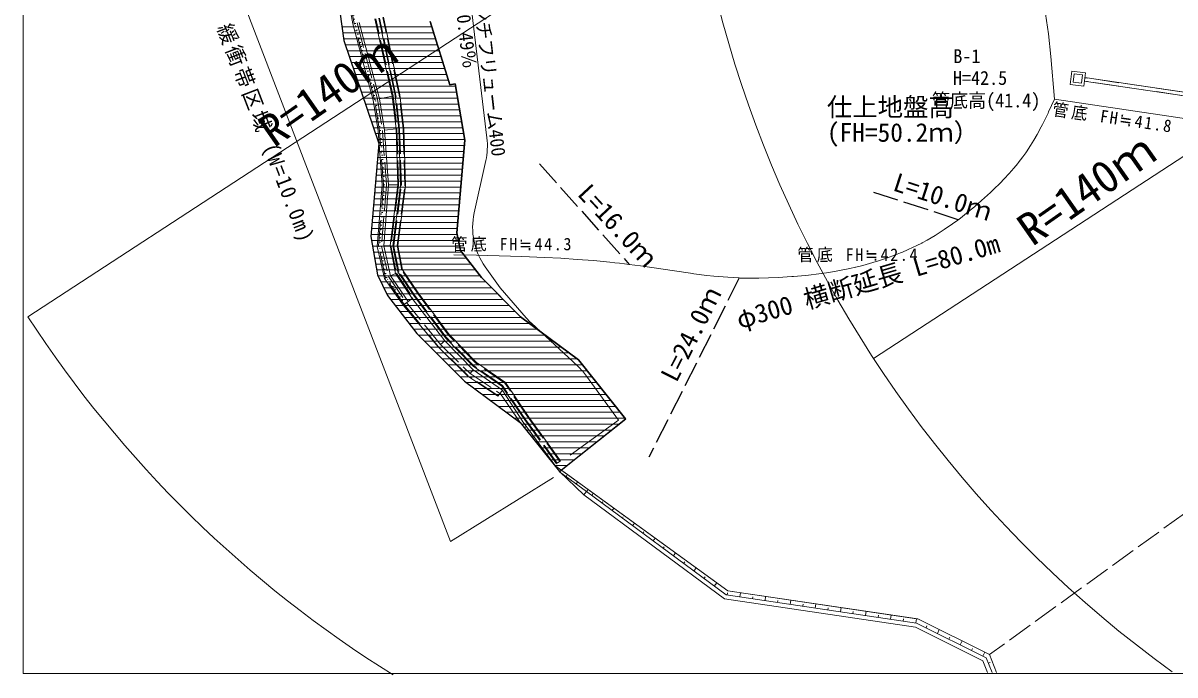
# Model space of a CAD drawing. Units: millimetres on the paper. Extents: x 0 to 420, y -1 to 297.
# Drawn here: x 0.1 to 272.2, y -0.5 to 153.4 of the extents above; entities that cross this region are included whole.
import ezdxf
from ezdxf.enums import TextEntityAlignment as Align

# ---------------------------------------------------------------- set-up
doc = ezdxf.new("R2010")
doc.units = ezdxf.units.MM
for name, pattern in [('DASHED', [7.5, 6, -1.5]), ('DASHED_DOTTED', [9.25, 6, -1.5, 0.25, -1.5]), ('USER1', [2, 0.124, -0.876, 0.124, -0.876])]:
    doc.linetypes.add(name, pattern=pattern)
for name, color, linetype, lineweight in [('_0-3_①．雨水', 7, 'Continuous', 9), ('①．道路', 7, 'Continuous', 9), ('①．雨水', 7, 'Continuous', 9), ('③．地下', 7, 'Continuous', 9), ('⑦．防火', 1, 'Continuous', 9), ('⑧．緩衝', 9, 'Continuous', 9), ('造成地', 7, 'Continuous', 9)]:
    doc.layers.add(name, color=color, linetype=linetype, lineweight=lineweight)
doc.styles.add('ＭＳ ゴシック', font='')
doc.styles.get('ＭＳ ゴシック').set_extended_font_data('MS Gothic')

msp = doc.modelspace()

# ---------------------------------------------------------------- linework, layer by layer
at = {"layer": '_0-3_①．雨水'}
for p, q in [((109.678, 126.284), (101.966, 190.856)), ((106.686, 108.585), (109.414, 120.935)), ((112.788, 90.926), (109.282, 95.844)), ((118.977, 83.781), (112.788, 90.926)), ((131.124, 72.393), (120.196, 82.52)), ((140.748, 59.622), (133.212, 70.037)), ((129.321, 51.354), (140.748, 59.622))]:
    msp.add_line(p, q, dxfattribs=at)
for centre, start, end in [((93.791, 124.387), 347.54105, 6.81061), ((122.309, 105.133), 167.54105, 215.49088), ((131.071, 94.256), 220.89545, 227.17973), ((120.249, 60.658), 35.88853, 47.17973)]:
    msp.add_arc(centre, 16, start, end, dxfattribs=at)
at = {"layer": '①．雨水'}
for p, q in [((87.979, 136.289), (84.149, 154.587)), ((89.126, 136.475), (85.29, 154.801)), ((88.89, 128.439), (87.979, 136.289)), ((90.048, 128.524), (89.126, 136.475)), ((89.305, 115.033), (88.89, 128.439)), ((90.467, 114.977), (90.048, 128.524)), ((87.481, 100.832), (89.305, 115.033)), ((88.655, 100.869), (90.467, 114.977)), ((88.667, 94.702), (87.481, 100.832)), ((89.761, 95.154), (88.655, 100.869)), ((92.454, 89.062), (88.667, 94.702)), ((93.402, 89.733), (89.761, 95.154)), ((99.878, 79.098), (92.454, 89.062)), ((100.762, 79.852), (93.402, 89.733)), ((106.445, 72.355), (99.878, 79.098)), ((107.198, 73.245), (100.762, 79.852)), ((113.221, 67.675), (106.445, 72.355)), ((114.058, 68.506), (107.198, 73.245)), ((119.592, 60.386), (114.058, 68.506)), ((118.642, 59.72), (113.221, 67.675)), ((119.592, 60.386), (127.067, 50.019)), ((126.272, 49.446), (127.067, 50.019))]:
    msp.add_line(p, q, dxfattribs=at)
at = {"layer": '①．雨水', "linetype": 'DASHED'}
for p, q in [((88.157, 136.318), (84.326, 154.62)), ((88.948, 136.446), (85.113, 154.768)), ((89.07, 128.452), (88.157, 136.318)), ((89.868, 128.51), (88.948, 136.446)), ((89.485, 115.024), (89.07, 128.452)), ((90.287, 114.985), (89.868, 128.51)), ((87.663, 100.838), (89.485, 115.024)), ((88.473, 100.863), (90.287, 114.985)), ((88.836, 94.772), (87.663, 100.838)), ((89.591, 95.084), (88.473, 100.863)), ((92.601, 89.166), (88.836, 94.772)), ((93.255, 89.629), (89.591, 95.084)), ((100.015, 79.215), (92.601, 89.166)), ((100.625, 79.735), (93.255, 89.629)), ((106.562, 72.493), (100.015, 79.215)), ((107.081, 73.107), (100.625, 79.735)), ((113.351, 67.804), (106.562, 72.493)), ((113.928, 68.377), (107.081, 73.107)), ((119.445, 60.283), (113.928, 68.377)), ((118.79, 59.824), (113.351, 67.804)), ((119.445, 60.283), (126.921, 49.913)), ((118.642, 59.72), (126.124, 49.342)), ((118.79, 59.824), (126.272, 49.446))]:
    msp.add_line(p, q, dxfattribs=at)
at = {"layer": '③．地下'}
for p, q in [((242.288, 150.903), (241.385, 157.142)), ((242.881, 145.563), (242.288, 150.903)), ((243.761, 135.449), (242.881, 145.563)), ((392.491, 118.85), (250.775, 139.674)), ((392.491, 119.78), (250.888, 140.587)), ((243.761, 135.449), (242.355, 132.458)), ((392.491, 113.38), (243.761, 135.449)), ((242.217, 132.171), (240.891, 129.488)), ((242.355, 132.458), (242.217, 132.171)), ((240.609, 128.936), (239.609, 127.091)), ((240.891, 129.488), (240.609, 128.936)), ((238.873, 125.788), (238.085, 124.521)), ((239.609, 127.091), (238.873, 125.788)), ((236.944, 122.769), (236.246, 121.811)), ((237.104, 123.004), (236.944, 122.769)), ((238.085, 124.521), (237.104, 123.004)), ((235.076, 120.279), (234.12, 119.139)), ((235.183, 120.414), (235.076, 120.279)), ((236.246, 121.811), (235.183, 120.414)), ((233.047, 117.903), (231.846, 116.621)), ((234.12, 119.139), (233.047, 117.903)), ((230.889, 115.626), (229.395, 114.158)), ((231.846, 116.621), (230.889, 115.626)), ((228.635, 113.432), (226.484, 111.482)), ((229.395, 114.158), (228.635, 113.432)), ((223.453, 108.899), (221.545, 107.385)), ((224.854, 110.045), (223.453, 108.899)), ((224.981, 110.153), (224.854, 110.045)), ((226.484, 111.482), (224.981, 110.153)), ((220.895, 106.887), (219.617, 105.973)), ((221.545, 107.385), (220.895, 106.887)), ((216.745, 104.014), (215.55, 103.288)), ((217.683, 104.637), (216.745, 104.014)), ((219.617, 105.973), (217.683, 104.637)), ((211.227, 100.906), (209.173, 99.942)), ((212.39, 101.48), (211.227, 100.906)), ((212.505, 101.541), (212.39, 101.48)), ((213.661, 102.186), (212.505, 101.541)), ((215.55, 103.288), (213.661, 102.186)), ((107.194, 98.576), (101.832, 98.677)), ((112.555, 98.455), (107.194, 98.576)), ((117.915, 98.295), (112.555, 98.455)), ((123.272, 98.077), (117.915, 98.295)), ((127.142, 97.872), (123.272, 98.077)), ((206.205, 98.686), (204.072, 97.906)), ((207.362, 99.135), (206.205, 98.686)), ((207.644, 99.255), (207.362, 99.135)), ((209.173, 99.942), (207.644, 99.255)), ((131.01, 97.62), (127.142, 97.872)), ((134.874, 97.313), (131.01, 97.62)), ((138.731, 96.944), (134.874, 97.313)), ((139.873, 96.822), (138.731, 96.944)), ((141.014, 96.694), (139.873, 96.822)), ((142.154, 96.559), (141.014, 96.694)), ((143.293, 96.419), (142.154, 96.559)), ((145.963, 96.065), (143.293, 96.419)), ((148.63, 95.687), (145.963, 96.065)), ((151.295, 95.294), (148.63, 95.687)), ((153.962, 94.896), (151.295, 95.294)), ((195.421, 95.469), (192.569, 94.904)), ((196.753, 95.756), (195.421, 95.469)), ((196.82, 95.773), (196.753, 95.756)), ((198.434, 96.19), (196.82, 95.773)), ((200.822, 96.85), (198.434, 96.19)), ((202.13, 97.237), (200.822, 96.85)), ((202.382, 97.319), (202.13, 97.237)), ((204.072, 97.906), (202.382, 97.319)), ((157.783, 94.34), (153.962, 94.896)), ((158.556, 94.236), (157.783, 94.34)), ((161.611, 93.843), (158.556, 94.236)), ((163.253, 93.667), (161.611, 93.843)), ((165.448, 93.454), (163.253, 93.667)), ((166.557, 93.377), (165.448, 93.454)), ((169.293, 93.22), (166.557, 93.377)), ((169.515, 93.212), (169.293, 93.22)), ((171.591, 93.171), (169.515, 93.212)), ((173.89, 93.185), (171.591, 93.171)), ((176.189, 93.249), (173.89, 93.185)), ((178.487, 93.354), (176.189, 93.249)), ((181.699, 93.555), (178.487, 93.354)), ((182.124, 93.588), (181.699, 93.555)), ((184.903, 93.83), (182.124, 93.588)), ((185.617, 93.906), (184.903, 93.83)), ((188.1, 94.195), (185.617, 93.906)), ((189.888, 94.445), (188.1, 94.195)), ((191.289, 94.664), (189.888, 94.445)), ((192.569, 94.904), (191.289, 94.664))]:
    msp.add_line(p, q, dxfattribs=at)
at = {"layer": '③．地下', "color": 5}
for p, q in [((247.851, 142.099), (247.457, 138.923)), ((251.027, 141.705), (247.851, 142.099)), ((251.027, 141.705), (250.633, 138.529)), ((250.633, 138.529), (247.457, 138.923)), ((248.373, 141.429), (248.127, 139.445)), ((250.111, 139.199), (248.127, 139.445)), ((250.357, 141.183), (248.373, 141.429)), ((250.357, 141.183), (250.111, 139.199))]:
    msp.add_line(p, q, dxfattribs=at)
at = {"layer": '③．地下', "color": 3, "linetype": 'DASHED'}
for p, q in [((392.491, 118.911), (250.782, 139.733)), ((392.491, 119.719), (250.881, 140.528))]:
    msp.add_line(p, q, dxfattribs=at)
at = {"layer": '③．地下', "linetype": 'DASHED', "lineweight": 25}
for p, q in [((122.076, 120.156), (143.293, 96.419)), ((221.02, 106.981), (200.444, 113.599)), ((169.293, 93.22), (147.914, 50.866))]:
    msp.add_line(p, q, dxfattribs=at)
at = {"layer": '⑦．防火', "color": 5}
for p, q in [((235.774, 236.993), (1.235, 84.049)), ((392.491, 199.077), (200.996, 74.202))]:
    msp.add_line(p, q, dxfattribs=at)
for centre, start, end in [((435.534, 227.146), 166.7612, 234.14137), ((235.774, 236.993), 213.10866, 238.03009)]:
    msp.add_arc(centre, 280, start, end, dxfattribs=at)
at = {"layer": '⑧．緩衝', "color": 7}
for p in [(28.13, 220.957), (125.395, 46.129)]:
    msp.add_line(p, (101.116, 30.955), dxfattribs=at)
at = {"layer": '⑧．緩衝', "color": 7, "lineweight": 25}
for p, q in [((72.113, 176.2), (75.896, 149.312)), ((96.258, 153.769), (100.952, 138.826)), ((100.952, 138.826), (96.258, 153.769)), ((75.896, 149.312), (84.126, 124.943)), ((100.952, 138.826), (102.178, 139.035)), ((102.178, 139.035), (100.952, 138.826)), ((102.178, 139.035), (104.444, 125.789)), ((104.444, 125.789), (102.178, 139.035)), ((104.444, 125.789), (102.589, 103.879)), ((102.589, 103.879), (104.444, 125.789)), ((84.126, 124.943), (82.27, 103.017)), ((102.589, 103.879), (103.45, 99.696)), ((103.45, 99.696), (102.589, 103.879)), ((82.27, 103.017), (83.828, 93.97)), ((103.45, 99.696), (108.377, 93.31)), ((108.377, 93.31), (103.45, 99.696)), ((83.828, 93.97), (86.181, 89.116)), ((108.377, 93.31), (116.206, 85.493)), ((117.648, 84.053), (108.377, 93.31)), ((86.181, 89.116), (93.159, 80.071)), ((116.206, 85.493), (117.648, 84.053)), ((117.648, 84.053), (131.321, 73.879)), ((131.321, 73.879), (117.648, 84.053)), ((93.159, 80.071), (104.375, 68.872)), ((131.321, 73.879), (142.419, 59.988)), ((142.419, 59.988), (131.321, 73.879)), ((104.375, 68.872), (117.562, 59.06)), ((126.793, 47.505), (142.419, 59.988)), ((142.481, 59.911), (127.315, 47.795)), ((117.562, 59.06), (126.793, 47.505)), ((127.315, 47.795), (126.959, 47.511))]:
    msp.add_line(p, q, dxfattribs=at)
at = {"layer": '⑧．緩衝'}
for p, q in [((75.447, 152.505), (96.655, 152.505)), ((75.644, 151.105), (97.095, 151.105)), ((75.841, 149.705), (97.534, 149.705)), ((76.236, 148.305), (97.974, 148.305)), ((76.709, 146.905), (98.414, 146.905)), ((77.182, 145.505), (98.854, 145.505)), ((77.655, 144.105), (99.294, 144.105)), ((78.128, 142.705), (99.734, 142.705)), ((78.6, 141.305), (100.173, 141.305)), ((79.073, 139.905), (100.613, 139.905)), ((79.546, 138.505), (102.269, 138.505)), ((80.019, 137.105), (102.509, 137.105)), ((80.492, 135.705), (102.748, 135.705)), ((80.965, 134.305), (102.987, 134.305)), ((81.437, 132.905), (103.227, 132.905)), ((81.91, 131.505), (103.466, 131.505)), ((82.383, 130.105), (103.706, 130.105)), ((82.856, 128.705), (103.945, 128.705)), ((83.329, 127.305), (104.184, 127.305)), ((83.802, 125.905), (104.424, 125.905)), ((83.971, 123.105), (104.216, 123.105)), ((84.089, 124.505), (104.335, 124.505)), ((83.734, 120.305), (103.979, 120.305)), ((83.852, 121.705), (104.098, 121.705)), ((83.497, 117.505), (103.742, 117.505)), ((83.615, 118.905), (103.861, 118.905)), ((83.26, 114.705), (103.505, 114.705)), ((83.378, 116.105), (103.624, 116.105)), ((83.022, 111.905), (103.268, 111.905)), ((83.141, 113.305), (103.387, 113.305)), ((82.785, 109.105), (103.031, 109.105)), ((82.904, 110.505), (103.15, 110.505)), ((82.548, 106.305), (102.794, 106.305)), ((82.667, 107.705), (102.913, 107.705)), ((82.311, 103.505), (102.666, 103.505)), ((82.43, 104.905), (102.676, 104.905)), ((82.427, 102.105), (102.954, 102.105)), ((82.668, 100.705), (103.242, 100.705)), ((82.909, 99.305), (103.752, 99.305)), ((83.15, 97.905), (104.832, 97.905)), ((83.391, 96.505), (105.912, 96.505)), ((83.633, 95.105), (106.992, 95.105)), ((83.956, 93.705), (108.072, 93.705)), ((84.635, 92.305), (109.384, 92.305)), ((85.314, 90.905), (110.786, 90.905)), ((85.992, 89.505), (112.188, 89.505)), ((86.961, 88.105), (113.59, 88.105)), ((88.041, 86.705), (114.992, 86.705)), ((89.121, 85.305), (116.394, 85.305)), ((90.201, 83.905), (117.847, 83.905)), ((91.281, 82.505), (119.729, 82.505)), ((92.362, 81.105), (121.61, 81.105)), ((93.526, 79.705), (123.492, 79.705)), ((94.928, 78.305), (125.374, 78.305)), ((96.33, 76.905), (127.255, 76.905)), ((97.732, 75.505), (129.137, 75.505)), ((99.134, 74.105), (131.018, 74.105)), ((100.537, 72.705), (132.26, 72.705)), ((101.939, 71.305), (133.378, 71.305)), ((103.341, 69.905), (134.497, 69.905)), ((104.869, 68.505), (135.615, 68.505)), ((106.75, 67.105), (136.733, 67.105)), ((108.632, 65.705), (137.852, 65.705)), ((110.514, 64.305), (138.97, 64.305)), ((112.395, 62.905), (140.089, 62.905)), ((114.277, 61.505), (141.207, 61.505)), ((116.158, 60.105), (142.326, 60.105)), ((117.846, 58.705), (140.813, 58.705)), ((118.964, 57.305), (139.061, 57.305)), ((120.083, 55.905), (137.308, 55.905)), ((121.201, 54.505), (135.556, 54.505)), ((122.32, 53.105), (133.803, 53.105)), ((123.438, 51.705), (132.051, 51.705)), ((124.556, 50.305), (130.298, 50.305)), ((125.675, 48.905), (128.546, 48.905))]:
    msp.add_line(p, q, dxfattribs=at)
at = {"layer": '造成地'}
for p, q in [((0.116, -0.18), (0.116, 296.797)), ((78.042, 153.231), (75.827, 164.975)), ((82.851, 135.23), (78.042, 153.231)), ((79.505, 153.564), (84.32, 135.541)), ((83.23, 154.412), (87.323, 136.177)), ((87.979, 136.288), (84.149, 154.587)), ((89.126, 136.474), (85.29, 154.8)), ((87.323, 136.177), (88.219, 128.45)), ((88.89, 128.438), (87.979, 136.288)), ((90.048, 128.523), (89.126, 136.474)), ((83.996, 127.961), (82.851, 135.23)), ((84.32, 135.541), (85.488, 128.134)), ((84.939, 115.221), (83.996, 127.961)), ((85.488, 128.134), (86.444, 115.217)), ((88.219, 128.45), (88.632, 115.215)), ((89.305, 115.033), (88.89, 128.438)), ((90.467, 114.976), (90.048, 128.523)), ((83.788, 100.681), (84.939, 115.221)), ((86.444, 115.217), (85.301, 100.787)), ((88.632, 115.215), (86.812, 100.899)), ((87.481, 100.832), (89.305, 115.033)), ((88.655, 100.869), (90.467, 114.976)), ((85.475, 93.136), (83.788, 100.681)), ((85.301, 100.787), (86.876, 93.748)), ((86.812, 100.899), (88.105, 94.282)), ((88.667, 94.702), (87.481, 100.832)), ((89.761, 95.153), (88.655, 100.869)), ((89.866, 86.798), (85.475, 93.136)), ((86.876, 93.748), (91.066, 87.694)), ((88.105, 94.282), (92.013, 88.397)), ((92.454, 89.062), (88.667, 94.702)), ((93.402, 89.732), (89.761, 95.153)), ((92.013, 88.397), (99.705, 78.411)), ((99.878, 79.098), (92.454, 89.062)), ((100.762, 79.852), (93.402, 89.732)), ((98.129, 76.963), (89.866, 86.798)), ((106.445, 72.355), (99.878, 79.098)), ((107.198, 73.245), (100.762, 79.852)), ((105.197, 70.032), (98.129, 76.963)), ((99.705, 78.411), (106.404, 71.541)), ((106.404, 71.541), (113.359, 66.726)), ((113.221, 67.674), (106.445, 72.355)), ((114.058, 68.506), (107.198, 73.245)), ((112.274, 65.337), (105.197, 70.032)), ((119.592, 60.386), (114.058, 68.506)), ((113.359, 66.726), (112.274, 65.337)), ((117.57, 59.05), (112.73, 66.056)), ((118.642, 59.72), (113.221, 67.674)), ((118.043, 59.425), (113.311, 66.827)), ((119.592, 60.386), (127.067, 50.018)), ((126.793, 47.504), (117.562, 59.06)), ((117.98, 59.51), (126.79, 47.518)), ((118.533, 57.856), (118.768, 58.029)), ((120.739, 55.755), (120.407, 55.51)), ((122.281, 53.164), (122.398, 53.251)), ((124.291, 50.919), (124.154, 50.818)), ((126.272, 49.445), (127.067, 50.018)), ((133.567, 43.261), (125.757, 48.925)), ((126.79, 47.518), (125.757, 48.925)), ((125.757, 48.925), (129.262, 46.383)), ((126.255, 48.563), (126.138, 48.405)), ((132.58, 41.98), (126.79, 47.518)), ((132.58, 41.98), (126.79, 47.518)), ((133.175, 42.784), (126.845, 47.466)), ((128.541, 46.609), (128.351, 46.352)), ((129.262, 46.383), (134.807, 42.361)), ((131.113, 45.04), (130.763, 44.568)), ((133.175, 42.784), (132.58, 41.98)), ((132.58, 41.98), (165.791, 17.415)), ((165.791, 17.415), (132.58, 41.98)), ((133.567, 43.261), (133.175, 42.784)), ((133.175, 42.784), (166.184, 18.368)), ((133.567, 43.261), (166.578, 19.321)), ((134.807, 42.361), (134.437, 41.85)), ((134.807, 42.361), (166.578, 19.321)), ((136.849, 40.066), (137.042, 40.333)), ((139.664, 38.839), (139.261, 38.282)), ((141.673, 36.498), (141.883, 36.788)), ((144.521, 35.316), (144.085, 34.714)), ((146.497, 32.93), (146.723, 33.243)), ((149.379, 31.794), (148.909, 31.146)), ((151.321, 29.362), (151.564, 29.697)), ((154.236, 28.271), (153.733, 27.578)), ((156.145, 25.794), (156.404, 26.152)), ((159.093, 24.749), (158.557, 24.01)), ((160.969, 22.226), (161.245, 22.607)), ((163.95, 21.227), (163.381, 20.442)), ((166.578, 19.321), (211.12, 12.745)), ((166.578, 19.321), (211.481, 12.692)), ((210.873, 10.76), (165.791, 17.415)), ((165.791, 17.415), (210.873, 10.76)), ((211.177, 11.726), (166.184, 18.368)), ((166.457, 18.328), (166.53, 18.822)), ((169.571, 18.879), (169.425, 17.89)), ((172.393, 17.451), (172.466, 17.946)), ((175.507, 18.003), (175.361, 17.013)), ((178.328, 16.575), (178.401, 17.07)), ((181.442, 17.126), (181.296, 16.137)), ((184.264, 15.699), (184.337, 16.194)), ((187.378, 16.25), (187.232, 15.261)), ((190.199, 14.823), (190.272, 15.317)), ((193.313, 15.374), (193.167, 14.385)), ((196.135, 13.946), (196.208, 14.441)), ((199.249, 14.498), (199.103, 13.508)), ((205.184, 13.621), (205.038, 12.632)), ((202.07, 13.07), (202.144, 13.565)), ((208.006, 12.194), (208.079, 12.689)), ((211.12, 12.745), (210.974, 11.756)), ((211.12, 12.745), (211.481, 12.692)), ((227.578, 3.543), (211.177, 11.726)), ((211.481, 12.692), (228.364, 4.268)), ((211.481, 12.692), (228.364, 4.268)), ((213.392, 10.621), (213.615, 11.068)), ((226.793, 2.817), (210.873, 10.76)), ((210.873, 10.76), (226.793, 2.817)), ((216.523, 10.176), (216.077, 9.281)), ((218.761, 7.942), (218.984, 8.389)), ((221.892, 7.497), (221.445, 6.602)), ((224.13, 5.263), (224.353, 5.711)), ((227.909, 0.051), (226.793, 2.817)), ((226.793, 2.817), (227.909, 0.051)), ((227.26, 4.819), (226.814, 3.924)), ((228.987, 0.049), (227.578, 3.543)), ((228.364, 4.268), (230.052, 0.061)), ((228.364, 4.268), (230.06, 0.064)), ((228.097, 2.255), (228.561, 2.442)), ((419.901, -0.18), (0.116, -0.18))]:
    msp.add_line(p, q, dxfattribs=at)
at = {"layer": '造成地', "linetype": 'DASHED_DOTTED'}
for p, q in [((78.334, 153.298), (76.122, 165.03)), ((83.145, 135.292), (78.334, 153.298)), ((84.295, 127.996), (83.145, 135.292)), ((85.24, 115.22), (84.295, 127.996)), ((84.091, 100.702), (85.24, 115.22)), ((85.755, 93.258), (84.091, 100.702)), ((90.113, 86.968), (85.755, 93.258)), ((90.113, 86.968), (98.202, 77.031)), ((105.26, 70.11), (98.202, 77.031)), ((112.329, 65.421), (105.26, 70.11))]:
    msp.add_line(p, q, dxfattribs=at)
at = {"layer": '造成地', "linetype": 'USER1'}
for p, q in [((78.53, 153.342), (76.318, 165.068)), ((83.341, 135.333), (78.53, 153.342)), ((84.494, 128.019), (83.341, 135.333)), ((85.441, 115.22), (84.494, 128.019)), ((84.293, 100.716), (85.441, 115.22)), ((85.942, 93.34), (84.293, 100.716)), ((90.267, 87.097), (85.942, 93.34))]:
    msp.add_line(p, q, dxfattribs=at)
at = {"layer": '造成地', "linetype": 'DASHED'}
for p, q in [((79.018, 153.453), (83.83, 135.437)), ((87.521, 136.209), (83.425, 154.456)), ((88.157, 136.317), (84.326, 154.62)), ((88.948, 136.445), (85.113, 154.767)), ((84.32, 135.541), (87.323, 136.177)), ((87.521, 136.209), (88.419, 128.465)), ((89.07, 128.451), (88.157, 136.317)), ((89.868, 128.51), (88.948, 136.445)), ((83.83, 135.437), (84.991, 128.076)), ((84.991, 128.076), (85.942, 115.219)), ((85.488, 128.134), (88.219, 128.45)), ((88.419, 128.465), (88.833, 115.206)), ((89.485, 115.024), (89.07, 128.451)), ((90.287, 114.985), (89.868, 128.51)), ((85.942, 115.219), (84.797, 100.752)), ((86.444, 115.217), (88.632, 115.215)), ((88.833, 115.206), (87.014, 100.906)), ((87.663, 100.837), (89.485, 115.024)), ((88.473, 100.863), (90.287, 114.985)), ((84.797, 100.752), (86.408, 93.544)), ((86.812, 100.899), (85.301, 100.787)), ((87.014, 100.906), (88.293, 94.36)), ((88.836, 94.772), (87.663, 100.837)), ((89.591, 95.083), (88.473, 100.863)), ((86.408, 93.544), (90.666, 87.394)), ((88.105, 94.282), (86.876, 93.748)), ((88.293, 94.36), (92.173, 88.517)), ((92.601, 89.166), (88.836, 94.772)), ((93.255, 89.628), (89.591, 95.083)), ((91.067, 87.693), (89.866, 86.798)), ((98.716, 77.508), (90.666, 87.394)), ((92.013, 88.397), (91.066, 87.694)), ((92.173, 88.517), (92.013, 88.397)), ((100.015, 79.215), (92.601, 89.166)), ((100.625, 79.735), (93.255, 89.628)), ((106.562, 72.493), (100.015, 79.215)), ((107.081, 73.107), (100.625, 79.735)), ((99.705, 78.411), (98.716, 77.508)), ((98.716, 77.508), (105.693, 70.663)), ((106.404, 71.541), (105.693, 70.663)), ((113.351, 67.803), (106.562, 72.493)), ((113.928, 68.377), (107.081, 73.107)), ((105.693, 70.663), (112.768, 65.97)), ((119.445, 60.282), (113.928, 68.377)), ((118.79, 59.823), (113.351, 67.803)), ((119.445, 60.282), (126.921, 49.913)), ((118.642, 59.72), (126.124, 49.342)), ((118.79, 59.823), (126.272, 49.445)), ((286.603, 46.402), (228.364, 4.268))]:
    msp.add_line(p, q, dxfattribs=at)

# ---------------------------------------------------------------- texts
at = {"layer": '_0-3_①．雨水', "style": 'ＭＳ ゴシック', "width": 0.95}
for s, p in [('1号U字溝ベンチフリューム400', (103.192, 178.96)), (' L=92.5ｍi=0.49％', (98.822, 178.45))]:
    msp.add_text(s, height=3.299, rotation=276.653, dxfattribs=at).set_placement(p, align=Align.BOTTOM_LEFT)
at = {"layer": '①．道路', "style": 'ＭＳ ゴシック'}
for s, p in [('仕上地盤高 ', (189.976, 130.074)), ('(FH=50.2ｍ）', (189.976, 124.074))]:
    msp.add_text(s, height=4.399, rotation=0.002, dxfattribs=at).set_placement(p, align=Align.BOTTOM_LEFT)
at = {"layer": '③．地下', "color": 3, "style": 'ＭＳ ゴシック', "width": 0.95}
for s, p in [('B-1', (219.843, 142.971)), ('H=42.5', (219.758, 137.832)), ('管底高(41.4)', (214.769, 132.517))]:
    msp.add_text(s, height=3.299, rotation=0.002, dxfattribs=at).set_placement(p, align=Align.BOTTOM_LEFT)
at = {"layer": '③．地下', "color": 1, "style": 'ＭＳ ゴシック'}
for s, rotation, p in [('L=10.0ｍ', 342.171, (204.909, 112.694)), ('L=16.0ｍ', 312.883, (129.872, 111.975)), ('L=24.0ｍ', 63.216, (155.627, 67.716))]:
    msp.add_text(s, height=4.399, rotation=rotation, dxfattribs=at).set_placement(p, align=Align.BOTTOM_LEFT)
at = {"layer": '③．地下', "style": 'ＭＳ ゴシック'}
msp.add_text('φ300 横断延長 L=80.0m', height=4.399, rotation=16.484, dxfattribs=at).set_placement((169.755, 79.876), align=Align.BOTTOM_LEFT)
at = {"layer": '③．地下', "insert": (243.014, 131.39), "char_height": 2.933, "attachment_point": 7, "rotation": 351.641, "style": 'ＭＳ ゴシック'}
msp.add_mtext('\\T1.2;\\W0.95;管底\\~FH≒41.8', dxfattribs=at)
at = {"layer": '③．地下', "char_height": 2.933, "attachment_point": 7, "style": 'ＭＳ ゴシック'}
for s, insert in [('\\T1.2;\\W0.95;管底\\~FH≒44.3', (101.278, 99.434)), ('\\T1.2;\\W0.95;管底\\~FH≒42.4', (183.012, 96.934))]:
    msp.add_mtext(s, dxfattribs=dict(at, insert=insert))
at = {"layer": '⑦．防火', "color": 7, "style": 'ＭＳ ゴシック'}
for p in [(60.722, 121.95), (239.833, 98.636)]:
    msp.add_text('R=140ｍ', height=7.698, rotation=35.002, dxfattribs=at).set_placement(p, align=Align.BOTTOM_LEFT)
at = {"layer": '⑧．緩衝', "color": 7, "insert": (44.973, 152.089), "char_height": 3.666, "attachment_point": 7, "rotation": 291.013, "style": 'ＭＳ ゴシック'}
msp.add_mtext('\\T1.16;\\W0.95;緩衝帯区域\\~(W=10.0m)', dxfattribs=at)

doc.saveas('drawing.dxf')
